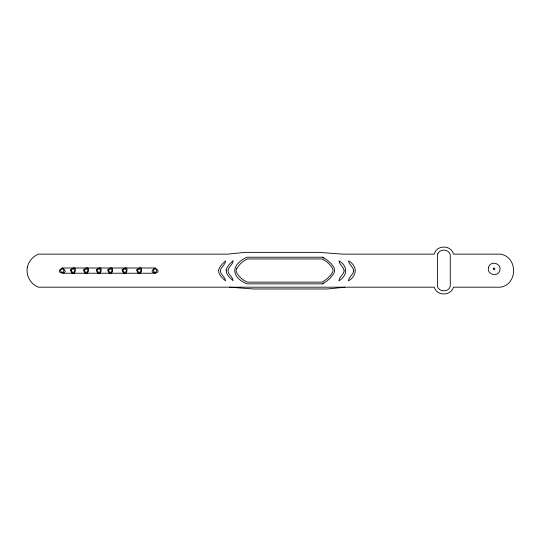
<?xml version="1.0" encoding="UTF-8"?>
<svg xmlns="http://www.w3.org/2000/svg" width="541" height="541" viewBox="0 0 541 541"><rect width="100%" height="100%" fill="white"/><g stroke="black" fill="none" stroke-linecap="round" stroke-linejoin="round"><path stroke-width="0.81" d="M322.274 257.225L246.912 257.225C231 264.738 230.432 276.559 246.912 283.876L322.274 283.876L326.412 281.469L330.064 278.372L333.953 273.306L334.751 270.507L334.088 267.673L331.295 263.751L326.487 259.504L322.253 257.205L323.714 257.881M322.253 283.856L323.687 283.146M155.084 267.991C144.832 274.497 165.33 274.497 155.084 267.991L62.229 267.991C51.983 274.497 72.48 274.497 62.229 267.991M344.894 287.19L327.494 288.982L253.594 288.982L229.553 287.19M62.229 273.232L155.774 273.232M218.598 270.344C218.375 274.848 222.534 278.135 225.523 280.901C225.374 276.823 220.505 274.889 220.356 270.879C220.721 266.896 225.462 264.941 225.624 260.83C222.757 263.433 219.396 266.382 218.598 270.344M226.158 270.175C225.935 274.679 230.094 277.966 233.083 280.732C232.934 276.654 228.065 274.72 227.91 270.71C228.282 266.727 233.022 264.772 233.185 260.661C230.317 263.264 226.956 266.213 226.158 270.175M344.164 270.852C343.792 274.835 339.058 276.789 338.896 280.901C347.687 275.538 348.086 266.172 338.997 260.83C339.146 264.907 344.015 266.841 344.164 270.852M353.74 270.852C353.374 274.835 348.634 276.789 348.472 280.901C357.27 275.538 357.662 266.172 348.573 260.83C348.722 264.907 353.591 266.841 353.74 270.852M27.408 267.132C25.657 275.383 30.56 284.275 38.472 287.19L434.267 287.19C436.756 296.218 450.937 296.218 453.426 287.19L500.547 287.19C517.92 284.41 517.92 256.934 500.547 254.148L453.426 254.148C451.289 244.694 436.404 244.694 434.267 254.148L342.98 254.148L318.94 252.363L245.032 252.363L227.639 254.148L38.472 254.148C32.9 256.299 28.646 261.296 27.408 267.132M70.479 269.966C74.11 281.55 79.419 261.749 70.479 269.966M83.598 269.966C87.229 281.55 92.531 261.749 83.598 269.966M96.298 269.966C99.929 281.55 105.231 261.749 96.298 269.966M107.747 269.966C111.378 281.55 116.687 261.749 107.747 269.966M122.11 269.966C125.742 281.55 131.05 261.749 122.11 269.966M136.684 269.966C140.315 281.55 145.624 261.749 136.684 269.966M488.543 267.403C486.332 274.564 498.139 277.729 499.803 270.426C502.014 263.264 490.207 260.099 488.543 267.403M493.236 268.667C494.42 272.353 496.111 266.057 493.236 268.667M437.865 253.641L437.419 254.757L437.419 286.52C439.265 292.309 448.428 292.309 450.274 286.52L450.274 254.757C448.814 249.185 440.32 248.441 437.865 253.641M236.715 268.647L236.545 268.958A4.058 4.058 0 0 0 236.464 272.292L237.364 273.814A22.979 22.979 0 0 0 246.229 281.651L247.291 282.138L321.807 282.138L322.869 281.618A24.494 24.494 0 0 0 332.451 272.434L332.614 272.123A4.058 4.058 0 0 0 332.695 268.789L331.795 267.268A22.979 22.979 0 0 0 324.248 260.14L322.071 258.963L247.318 258.963L246.297 259.47A24.494 24.494 0 0 0 236.715 268.647M61.397 272.096A1.664 1.664 0 0 0 63.899 270.656A1.664 1.664 0 0 0 61.397 269.215A1.664 1.664 0 0 0 61.397 272.096M72.224 272.096A1.664 1.664 0 0 0 74.726 270.656A1.664 1.664 0 0 0 72.224 269.215A1.664 1.664 0 0 0 72.224 272.096M85.343 272.096A1.664 1.664 0 0 0 87.838 270.656A1.664 1.664 0 0 0 85.343 269.215A1.664 1.664 0 0 0 85.343 272.096M98.043 272.096A1.664 1.664 0 0 0 100.538 270.656A1.664 1.664 0 0 0 98.043 269.215A1.664 1.664 0 0 0 98.043 272.096M109.492 272.096A1.664 1.664 0 0 0 111.987 270.656A1.664 1.664 0 0 0 109.492 269.215A1.664 1.664 0 0 0 109.492 272.096M154.253 272.096A1.664 1.664 0 0 0 156.748 270.656A1.664 1.664 0 0 0 154.253 269.215A1.664 1.664 0 0 0 154.253 272.096M123.855 272.096A1.664 1.664 0 0 0 126.351 270.656A1.664 1.664 0 0 0 123.855 269.215A1.664 1.664 0 0 0 123.855 272.096M138.428 272.096A1.664 1.664 0 0 0 140.924 270.656A1.664 1.664 0 0 0 138.428 269.215A1.664 1.664 0 0 0 138.428 272.096"/></g></svg>
